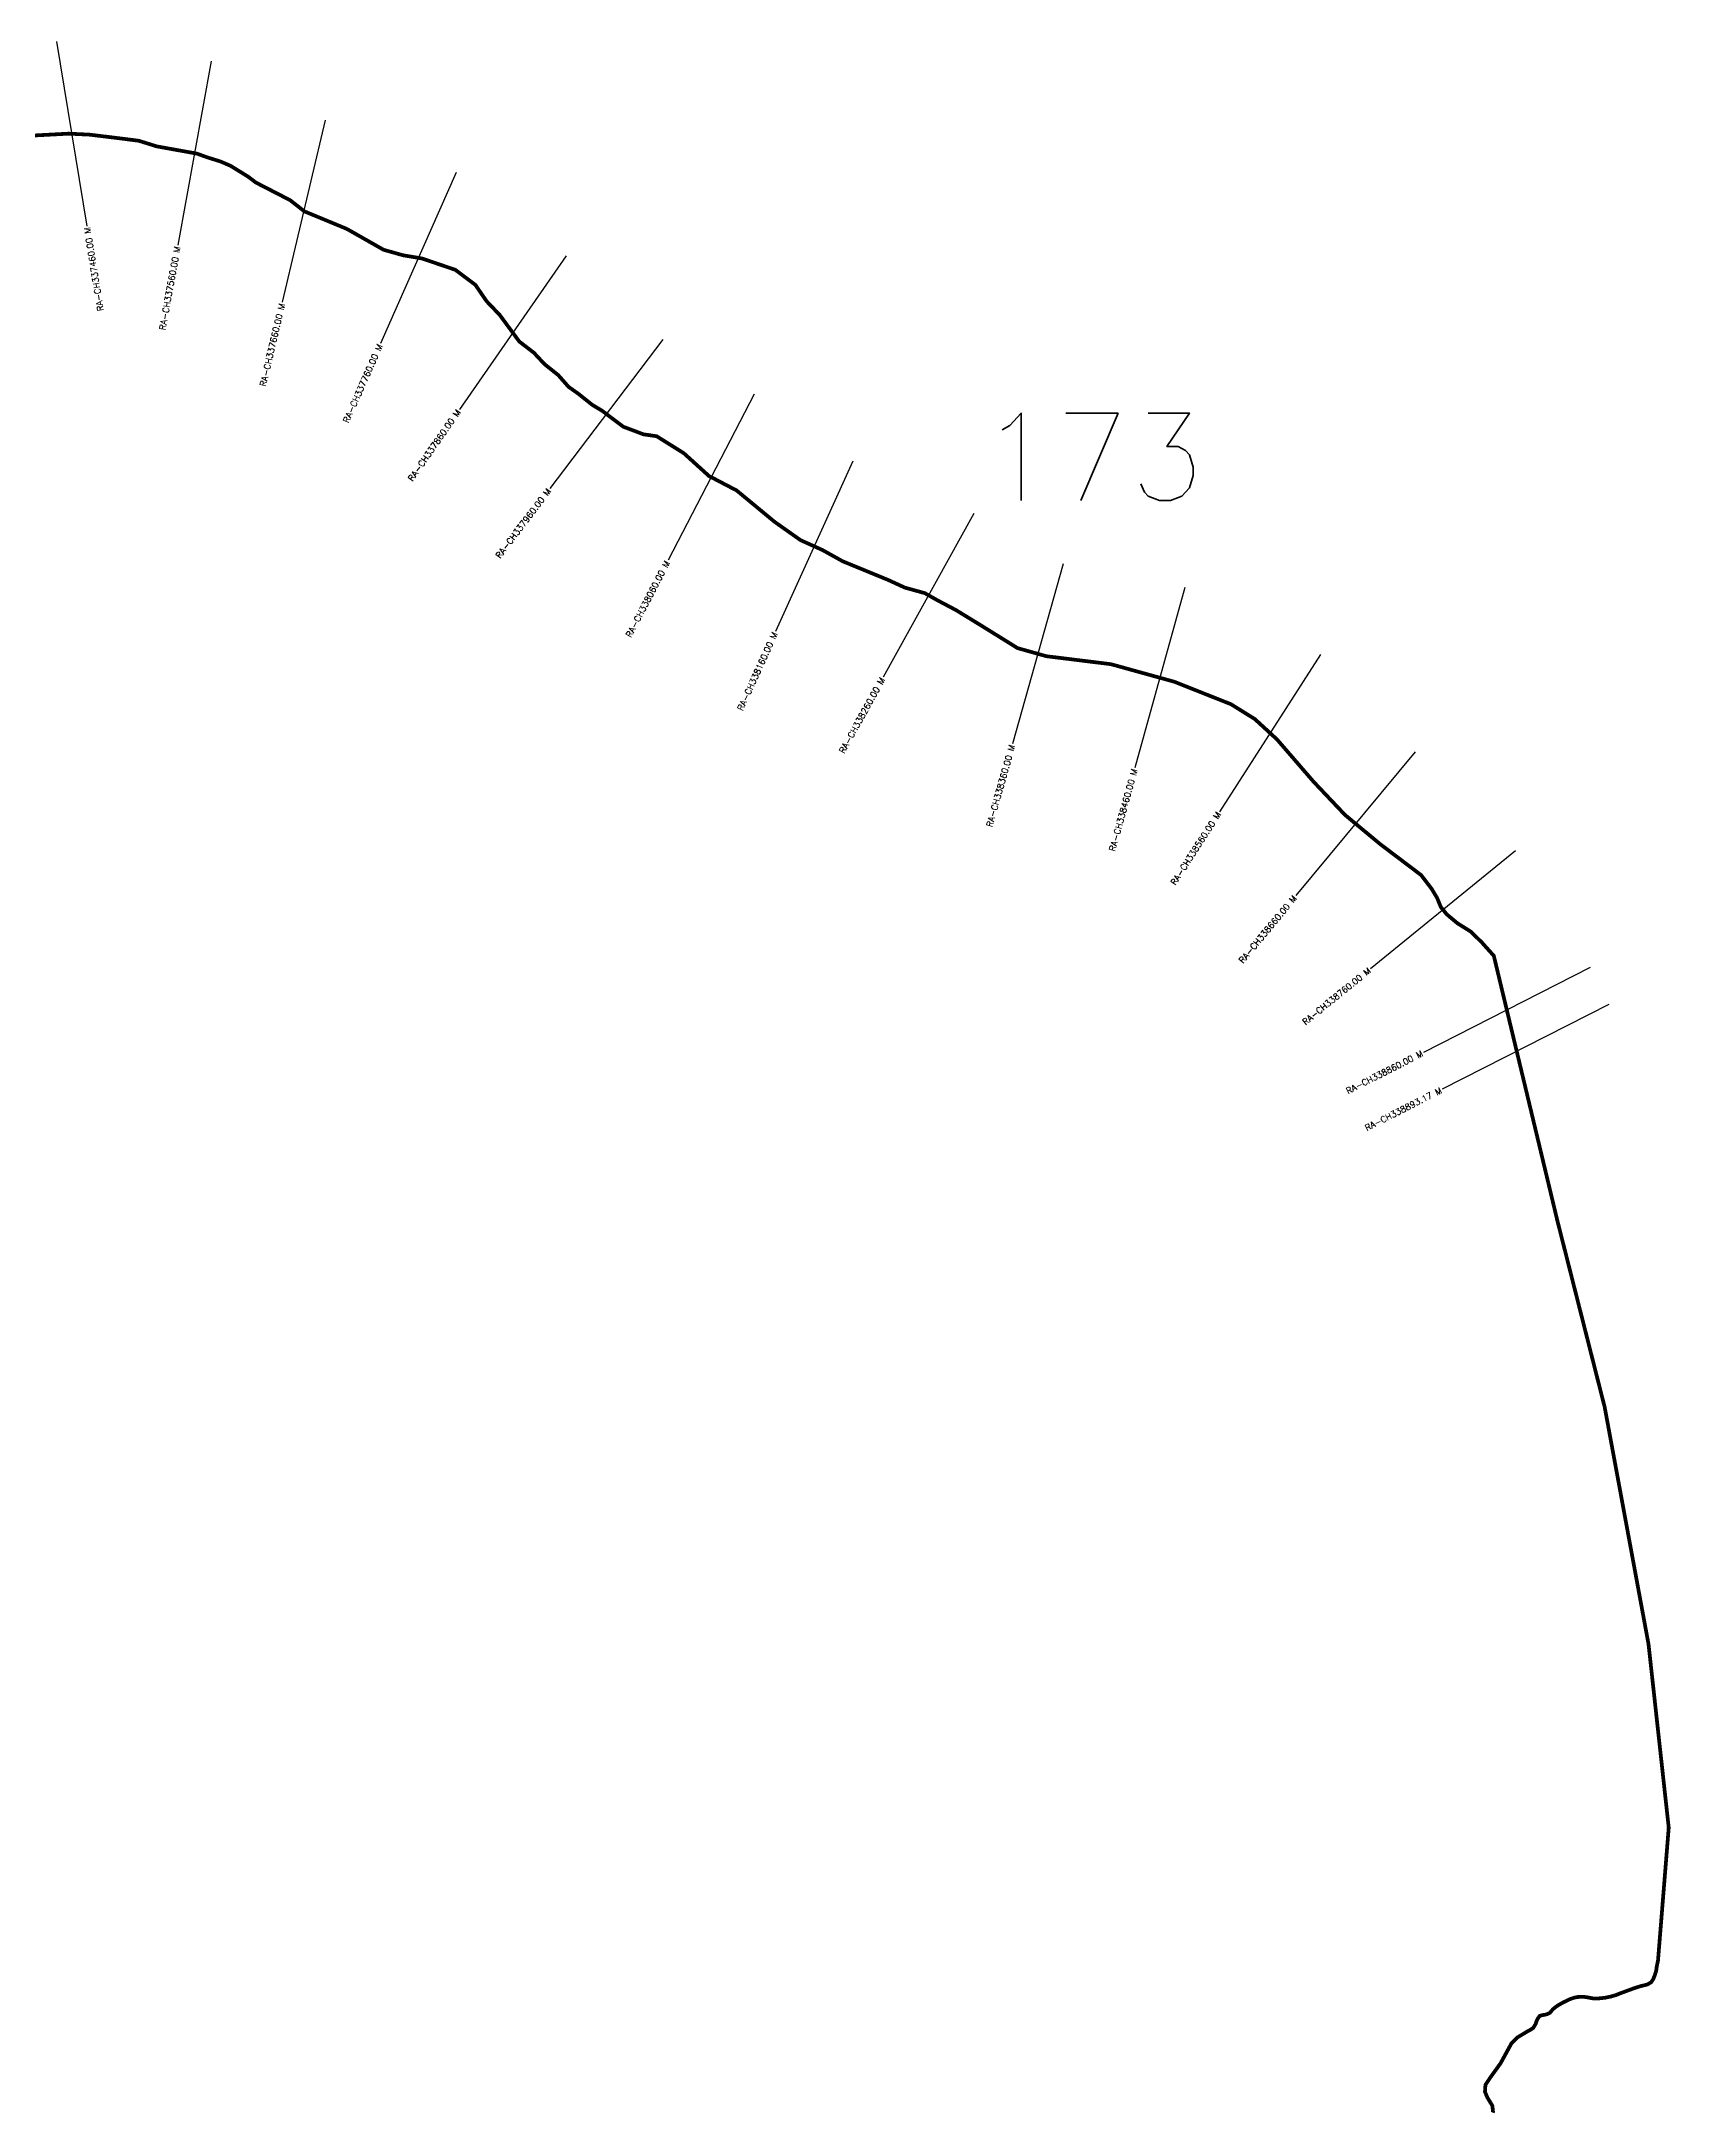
# Model space of a CAD drawing. Header units: metres. Extents: x 289004 to 294705, y 1988877 to 1993050.
# Drawn here: x 291432 to 292738, y 1988877 to 1990539 of the extents above; entities that cross this region are included whole.
import ezdxf
from ezdxf.enums import TextEntityAlignment as Align

# ---------------------------------------------------------------- set-up
doc = ezdxf.new("R2010")
doc.units = ezdxf.units.M
doc.header["$MEASUREMENT"] = 0
for name, color, linetype in [('CS', 134, 'Continuous'), ('CSMark', 6, 'Continuous'), ('NATURALLY PROTECTED', 3, 'Continuous')]:
    doc.layers.add(name, color=color, linetype=linetype)
doc.styles.get("Standard").update_dxf_attribs({"font": 'simplex.shx'})

msp = doc.modelspace()

# ---------------------------------------------------------------- linework, layer by layer
at = {"layer": 'CS'}
for p, q in [((291443.7, 1990539.2), (291467.9, 1990391.2)), ((291567.7, 1990523.4), (291540.9, 1990375.9)), ((291659.1, 1990476.1), (291624.8, 1990330.1)), ((291764.3, 1990434.2), (291703.6, 1990297.1)), ((291852.5, 1990367.3), (291766.8, 1990244.2)), ((291930, 1990300.3), (291839.3, 1990180.8)), ((292003.3, 1990256.4), (291934.2, 1990123.3)), ((292082.4, 1990202.8), (292020.4, 1990066.1)), ((292179.4, 1990160.8), (292106.8, 1990029.5)), ((292251.1, 1990120.4), (292210.4, 1989976)), ((292348.7, 1990101.3), (292308.6, 1989956.7)), ((292457.6, 1990047.8), (292376.4, 1989921.6)), ((292533.5, 1989969.7), (292437.6, 1989854.4)), ((292614, 1989890.3), (292497.5, 1989795.7)), ((292673.8, 1989796.7), (292540.1, 1989728.6)), ((292688.8, 1989767.1), (292555.1, 1989699.1))]:
    msp.add_line(p, q, dxfattribs=at)
at = {"layer": 'NATURALLY PROTECTED', "const_width": 3, "flags": 128}
msp.add_lwpolyline([(291416, 1990463.3), (291436.3, 1990464.4), (291453.5, 1990465.3), (291470.2, 1990464.5), (291492.4, 1990461.8), (291509.7, 1990459.6), (291524.1, 1990455.1), (291541.3, 1990452), (291556.3, 1990449.3), (291564.6, 1990446.3), (291575.2, 1990443), (291583.5, 1990439.4), (291597.4, 1990430.8), (291603.6, 1990426.1), (291631, 1990412), (291642.5, 1990403), (291676.6, 1990388.9), (291706, 1990372.2), (291721.6, 1990367.8), (291736.9, 1990365.2), (291763.6, 1990356.1), (291779.7, 1990344), (291788.6, 1990331), (291799.2, 1990319.9), (291814.9, 1990298.6), (291826.6, 1990289.6), (291835, 1990280.6), (291846.2, 1990271.6), (291854.4, 1990262.3), (291862.7, 1990256.4), (291873.3, 1990247.9), (291881.3, 1990243.1), (291898.3, 1990230.3), (291914.5, 1990224.2), (291925, 1990222.7), (291946.8, 1990209.1), (291967, 1990190.8), (291989.2, 1990179.2), (292019.7, 1990154), (292040.4, 1990139.4), (292058.1, 1990131.4), (292074.3, 1990122.4), (292110.6, 1990107.5), (292124.1, 1990101.3), (292140, 1990096.9), (292150.7, 1990090.9), (292165.1, 1990083.3), (292185.5, 1990070.8), (292214.5, 1990052.8), (292237.6, 1990046.3), (292289.4, 1990039.9), (292340.3, 1990025.8), (292385.7, 1990007.8), (292398.7, 1989999.7), (292404.7, 1989996), (292422.5, 1989979.7), (292451.9, 1989945.7), (292477.2, 1989919), (292505.4, 1989895.6), (292538.2, 1989870.8), (292546.7, 1989859.7), (292551.1, 1989852.3), (292554, 1989845.2), (292558.8, 1989839.3), (292567.4, 1989832.1), (292578, 1989825.5), (292586.8, 1989816.9), (292596.5, 1989806.1), (292647.6, 1989593.2), (292685.4, 1989444.3), (292720.6, 1989254.1), (292736.8, 1989107), (292728.2, 1989000.4), (292727.2, 1988995.8), (292726.8, 1988992.5), (292725.7, 1988988.8), (292724.4, 1988985.6), (292722.8, 1988983.1), (292719.6, 1988981.2), (292714.2, 1988979.9), (292708.6, 1988978.1), (292703.5, 1988976.2), (292698.3, 1988974.3), (292694.3, 1988972.7), (292689.7, 1988971.4), (292685.7, 1988970.6), (292680.9, 1988970.1), (292675.9, 1988970.1), (292671.3, 1988971), (292668, 1988971.4), (292663.7, 1988971.2), (292660.8, 1988970.6), (292657.4, 1988969.4), (292652.6, 1988967.1), (292648.3, 1988964.7), (292645.7, 1988962.9), (292644.1, 1988961.5), (292642.7, 1988960), (292641.5, 1988958.5), (292639.7, 1988957.6), (292637.3, 1988956.9), (292635.5, 1988956.7), (292633.4, 1988956.1), (292631.9, 1988954.1), (292630.7, 1988951.6), (292630, 1988949.5), (292628.2, 1988946.5), (292625.5, 1988944.7), (292622.9, 1988943.3), (292619.3, 1988941.1), (292615.3, 1988938.7), (292610.6, 1988933.9), (292601.9, 1988918), (292593.6, 1988906.5), (292589.8, 1988900.8), (292589.4, 1988895.2), (292591.4, 1988890.5), (292595.3, 1988884.1), (292595.9, 1988879.2), (292595.6, 1988878.5)], dxfattribs=at)

# ---------------------------------------------------------------- texts
at = {"insert": (292184.3, 1990241.2), "char_height": 70, "attachment_point": 1}
msp.add_mtext_dynamic_manual_height_columns('173', width=95.172, gutter_width=1, heights=[0], dxfattribs=at)
at = {"layer": 'CSMark'}
for s, rotation, p in [('RA-CH337460.00 M', 99.3109, (291468.1, 1990390.2)), ('RA-CH337560.00 M', 79.6909, (291540.7, 1990374.9)), ('RA-CH337660.00 M', 76.8046, (291624.6, 1990329.1)), ('RA-CH337760.00 M', 66.1045, (291703.2, 1990296.2)), ('RA-CH337860.00 M', 55.1693, (291766.2, 1990243.4)), ('RA-CH337960.00 M', 52.8108, (291838.7, 1990180)), ('RA-CH338060.00 M', 62.5465, (291933.7, 1990122.4)), ('RA-CH338160.00 M', 65.5986, (292020, 1990065.2)), ('RA-CH338260.00 M', 61.0461, (292106.3, 1990028.7)), ('RA-CH338360.00 M', 74.2559, (292210.2, 1989975.1)), ('RA-CH338460.00 M', 74.5237, (292308.4, 1989955.8)), ('RA-CH338560.00 M', 57.2357, (292375.9, 1989920.8)), ('RA-CH338660.00 M', 50.2672, (292437, 1989853.6)), ('RA-CH338760.00 M', 39.0944, (292496.8, 1989795.1)), ('RA-CH338860.00 M', 26.9777, (292539.2, 1989728.2)), ('RA-CH338893.17 M', 26.9777, (292554.3, 1989698.6))]:
    msp.add_text(s, height=5, rotation=rotation, dxfattribs=at).set_placement(p, align=Align.MIDDLE_RIGHT)

doc.saveas('drawing.dxf')
